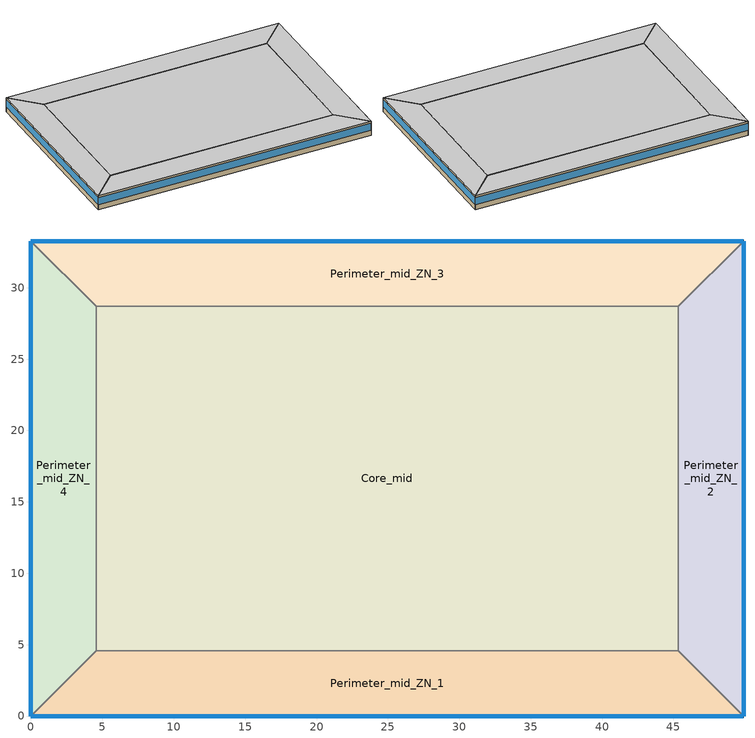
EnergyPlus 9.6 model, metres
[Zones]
Core_mid
 floor adiabatic (INT-FLOOR-TOPSIDE): 4.57,4.57 4.57,28.7 45.34,28.7 45.34,4.57 z3.96
 wall to Perimeter_mid_ZN_2 (int-walls): 45.34,4.57 45.34,28.7 z3.96:6.71
 wall to Perimeter_mid_ZN_3 (int-walls): 45.34,28.7 4.57,28.7 z3.96:6.71
 wall to Perimeter_mid_ZN_1 (int-walls): 4.57,4.57 45.34,4.57 z3.96:6.71
 wall to Perimeter_mid_ZN_4 (int-walls): 4.57,28.7 4.57,4.57 z3.96:6.71
 ceiling adiabatic (DropCeiling): 4.57,28.7 4.57,4.57 45.34,4.57 45.34,28.7 z6.71
Perimeter_mid_ZN_1
 floor adiabatic (INT-FLOOR-TOPSIDE): 0,0 4.57,4.57 45.34,4.57 49.91,0 z3.96
 wall outside (Steel Frame Non-res Ext Wall): 0,0 49.91,0 z3.96:6.71
 wall to Perimeter_mid_ZN_2 (int-walls): 49.91,0 45.34,4.57 z3.96:6.71
 wall to Perimeter_mid_ZN_4 (int-walls): 4.57,4.57 0,0 z3.96:6.71
 window (Window Non-res Fixed): 0,0 49.91,0 z4.98:6.29
 ceiling adiabatic (DropCeiling): 49.91,0 45.34,4.57 4.57,4.57 0,0 z6.71
Perimeter_mid_ZN_2
 floor adiabatic (INT-FLOOR-TOPSIDE): 49.91,0 45.34,4.57 45.34,28.7 49.91,33.27 z3.96
 wall outside (Steel Frame Non-res Ext Wall): 49.91,0 49.91,33.27 z3.96:6.71
 wall to Perimeter_mid_ZN_3 (int-walls): 49.91,33.27 45.34,28.7 z3.96:6.71
 window (Window Non-res Fixed): 49.91,0 49.91,33.27 z4.98:6.29
 ceiling adiabatic (DropCeiling): 49.91,33.27 45.34,28.7 45.34,4.57 49.91,0 z6.71
Perimeter_mid_ZN_3
 floor adiabatic (INT-FLOOR-TOPSIDE): 49.91,33.27 45.34,28.7 4.57,28.7 0,33.27 z3.96
 wall outside (Steel Frame Non-res Ext Wall): 49.91,33.27 0,33.27 z3.96:6.71
 wall to Perimeter_mid_ZN_4 (int-walls): 0,33.27 4.57,28.7 z3.96:6.71
 window (Window Non-res Fixed): 49.91,33.27 0,33.27 z4.98:6.29
 ceiling adiabatic (DropCeiling): 0,33.27 4.57,28.7 45.34,28.7 49.91,33.27 z6.71
Perimeter_mid_ZN_4
 floor adiabatic (INT-FLOOR-TOPSIDE): 0,33.27 4.57,28.7 4.57,4.57 0,0 z3.96
 wall outside (Steel Frame Non-res Ext Wall): 0,33.27 0,0 z3.96:6.71
 window (Window Non-res Fixed): 0,33.27 0,0 z4.98:6.29
 ceiling adiabatic (DropCeiling): 0,0 4.57,4.57 4.57,28.7 0,33.27 z6.71
[Building]
Ref Bldg Medium Office New2004_v1.3_5.0: North Axis {deg}=0; Terrain=City; Loads Convergence Tolerance Value {W}=0.04; Temperature Convergence Tolerance Value {deltaC}=0.2; Solar Distribution=FullInteriorAndExterior; Maximum Number of Warmup Days=25; Minimum Number of Warmup Days=6
[Site:Location]
USA IL-CHICAGO-OHARE: Latitude {deg}=41.77; Longitude {deg}=-87.75; Time Zone {hr}=-6; Elevation {m}=190
[Material] Thermal Absorptance=0.9
Name | Roughness | Thickness {m} | Conductivity {W/m-K} | Density {kg/m3} | Specific Heat {J/kg-K} | Solar Absorptance | Visible Absorptance
Steel Frame NonRes Wall Insulation | MediumRough | 0.0870565 | 0.049 | 265 | 836.8 | 0.7 | 0.7
Std Wood 6inch | MediumSmooth | 0.15 | 0.12 | 540 | 1210 | 0.7 | 0.7
Wood Siding | MediumSmooth | 0.01 | 0.11 | 544.62 | 1210 | 0.78 | 0.78
1/2IN Gypsum | Smooth | 0.0127 | 0.16 | 784.9 | 830 | 0.92 | 0.92
MAT-CC05 4 HW CONCRETE | Rough | 0.1016 | 1.311 | 2240 | 836.8 | 0.7 | 0.7
Std AC02 | MediumSmooth | 0.0127 | 0.057 | 288 | 1339 | 0.7 | 0.2
[Material:NoMass]
CP02 CARPET PAD: Roughness=VeryRough; Thermal Resistance {m2-K/W}=0.2165; Thermal Absorptance=0.9; Solar Absorptance=0.7; Visible Absorptance=0.8
[WindowMaterial:SimpleGlazingSystem]
NonRes Fixed Assembly Window: U-Factor {W/m2-K}=3.23646; Solar Heat Gain Coefficient=0.39
[Construction]
Steel Frame Non-res Ext Wall: Wood Siding, Steel Frame NonRes Wall Insulation, 1/2IN Gypsum
int-walls: 1/2IN Gypsum, 1/2IN Gypsum
INT-FLOOR-TOPSIDE: MAT-CC05 4 HW CONCRETE, CP02 CARPET PAD
Window Non-res Fixed: NonRes Fixed Assembly Window
DropCeiling: Std AC02
InteriorFurnishings: Std Wood 6inch
[Zone] Type=1; Multiplier=1; Floor Area {m2}=autocalculate; Part of Total Floor Area=Yes
Core_mid; Perimeter_mid_ZN_1; Perimeter_mid_ZN_2; Perimeter_mid_ZN_3; Perimeter_mid_ZN_4
[InternalMass] Construction=InteriorFurnishings
Name | Zone or ZoneList | Surface Area {m2}
Core_mid Internal Mass | Core_mid | 1967.07
Perimeter_mid_ZN_1 Internal Mass | Perimeter_mid_ZN_1 | 414.6763
Perimeter_mid_ZN_2 Internal Mass | Perimeter_mid_ZN_2 | 262.5244
Perimeter_mid_ZN_3 Internal Mass | Perimeter_mid_ZN_3 | 414.6763
Perimeter_mid_ZN_4 Internal Mass | Perimeter_mid_ZN_4 | 262.5072
[People] Number of People Schedule=BLDG_OCC_SCH; Fraction Radiant=0.3; Sensible Heat Fraction=AUTOCALCULATE; Activity Level Schedule=ACTIVITY_SCH; Enable ASHRAE 55 Comfort Warnings=No; Mean Radiant Temperature Calculation Type=ZoneAveraged; Work Efficiency Schedule=WORK_EFF_SCH; Clothing Insulation Calculation Method=ClothingInsulationSchedule; Clothing Insulation Schedule=CLOTHING_SCH; Air Velocity Schedule=AIR_VELO_SCH; Thermal Comfort Model 1 Type=FANGER
Name | Zone or ZoneList or Space or SpaceList | Number of People Calculation Method | Floor Area per Person {m2/person} | Number of People
Core_mid People | Core_mid | Area/Person | 30.28
Perimeter_mid_ZN_1 People | Perimeter_mid_ZN_1 | People | 0 | 0
Perimeter_mid_ZN_2 People | Perimeter_mid_ZN_2 | Area/Person | 30.28
Perimeter_mid_ZN_3 People | Perimeter_mid_ZN_3 | People | 0 | 0
Perimeter_mid_ZN_4 People | Perimeter_mid_ZN_4 | Area/Person | 30.28
[Lights] Schedule=BLDG_LIGHT_SCH; Design Level Calculation Method=Watts/Area; Watts per Zone Floor Area {W/m2}=5; Return Air Fraction=0.4; Fraction Radiant=0.4; Fraction Visible=0.2; Fraction Replaceable=1; Return Air Fraction Calculated from Plenum Temperature=No
Name | Zone or ZoneList or Space or SpaceList
Core_mid_Lights | Core_mid
Perimeter_mid_ZN_1_Lights | Perimeter_mid_ZN_1
Perimeter_mid_ZN_2_Lights | Perimeter_mid_ZN_2
Perimeter_mid_ZN_3_Lights | Perimeter_mid_ZN_3
Perimeter_mid_ZN_4_Lights | Perimeter_mid_ZN_4
[ElectricEquipment] Schedule=BLDG_EQUIP_SCH; Design Level Calculation Method=Watts/Area; Fraction Latent=0; Fraction Radiant=0.5; Fraction Lost=0
Name | Zone or ZoneList or Space or SpaceList | Watts per Zone Floor Area {W/m2}
Core_mid_PlugMisc_Equip | Core_mid | 5
Perimeter_mid_ZN_1_PlugMisc_Equip | Perimeter_mid_ZN_1 | 5
Perimeter_mid_ZN_2_PlugMisc_Equip | Perimeter_mid_ZN_2 | 5
Perimeter_mid_ZN_3_PlugMisc_Equip | Perimeter_mid_ZN_3 | 0
Perimeter_mid_ZN_4_PlugMisc_Equip | Perimeter_mid_ZN_4 | 5
[Schedule:Compact]
ACTIVITY_SCH: Through: 12/31, For: AllDays, Until: 24:00, 120
AIR_VELO_SCH: Through: 12/31, For: AllDays, Until: 24:00, 0.2
BLDG_OCC_SCH: Through: 12/31, For: SummerDesignDay, Until: 06:00, 0, Until: 22:00, 1, Until: 24:00, 0.05, For: Weekdays, Until: 06:00, 0, Until: 07:00, 0.1, Until: 08:00, 0.2, Until: 12:00, 0.95, Until: 13:00, 0.5, Until: 17:00, 0.95, Until: 18:00, 0.7, Until: 20:00, 0.4, Until: 22:00, 0.1, Until: 24:00, 0.05, For: Saturday, Until: 06:00, 0, Until: 08:00, 0.1, Until: 14:00, 0.5, Until: 17:00, 0.1, Until: 24:00, 0, For: AllOtherDays, Until: 24:00, 0
BLDG_LIGHT_SCH: Through: 12/31, For: Weekdays, Until: 05:00, 0.05, Until: 07:00, 0.1, Until: 08:00, 0.3, Until: 17:00, 0.9, Until: 18:00, 0.7, Until: 20:00, 0.5, Until: 22:00, 0.3, Until: 23:00, 0.1, Until: 24:00, 0.05, For: Saturday, Until: 06:00, 0.05, Until: 08:00, 0.1, Until: 14:00, 0.5, Until: 17:00, 0.15, Until: 24:00, 0.05, For: SummerDesignDay, Until: 24:00, 1, For: WinterDesignDay, Until: 24:00, 0, For: AllOtherDays, Until: 24:00, 0.05
BLDG_EQUIP_SCH: Through: 12/31, For: Weekdays, Until: 08:00, 0.4, Until: 12:00, 0.9, Until: 13:00, 0.8, Until: 17:00, 0.9, Until: 18:00, 0.8, Until: 20:00, 0.6, Until: 22:00, 0.5, Until: 24:00, 0.4, For: Saturday, Until: 06:00, 0.3, Until: 08:00, 0.4, Until: 14:00, 0.5, Until: 17:00, 0.35, Until: 24:00, 0.3, For: SummerDesignDay, Until: 24:00, 1, For: WinterDesignDay, Until: 24:00, 0, For: AllOtherDays, Until: 24:00, 0.3
CLOTHING_SCH: Through: 04/30, For: AllDays, Until: 24:00, 1, Through: 09/30, For: AllDays, Until: 24:00, 0.5, Through: 12/31, For: AllDays, Until: 24:00, 1
WORK_EFF_SCH: Through: 12/31, For: AllDays, Until: 24:00, 0
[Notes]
DOE Commercial Reference Building
Medium office, new construction 90.1-2004
EnergyPlus Version 5.0
ASHRAE Standards 90.1-2004 and 62-1999
Description:  Three story, 15 zone office building.
Form:         Area = 4,982 m2 (53,628 ft2); Number of Stories = 3; Shape = rectangle, Aspect ratio = 1.5
Envelope:     Envelope thermal properties vary with climate according to ASHRAE Standard 90.1-2004.
Opaque constructions: steel frame walls; built-up flat roof (insulation above deck); slab-on-grade floor
Windows: window-to-wall ratio = 33.0%, equal distribution of windows
Infiltration in perimeter zones only
= 0.4 cfm/ft2 above grade wall area at 0.3 in wc (75 Pa) adjusted to 0.016 in wc (4 Pa).
25% of full value when ventilation system on.
HVAC:         Packaged MZVAV with plenum zones, gas furnace, electric reheat
Economizer per 90.1-2004
Int. gains:   lights = 10.76 W/m2 (1.0 W/ft2) (building area method);
elec. plug loads = 10.76 W/m2 (1.0 W/ft2)
gas plug load = 0 W/m2 (0 W/ft2)
people = 268 total; 5.38/100 m2 (5.0/1000 ft2)
elevators = 2 @ 20 HP each, 91% motor efficiency
Detached Shading:               None
Daylight:                       None
Natural Ventilation:            None
Zonal Equipment:                None
Air Primary Loops:              VAV with electric reheat
Plant Loops:                    SHWSys1
System Equipment Autosize:      Yes
Purchased Cooling:              None
Purchased Heating:              None
Coils:                          Coil:Cooling:DX:TwoSpeed; Coil:Heating:Gas; Coil:Heating:Electric
Pumps:                          Yes
Boilers:                        None
Chillers:                       None
Reference citation for the Commercial Reference Buildings:
Deru, M.; Field, K.; Studer, D.; Benne, K.; Griffith, B.; Torcellini, P;
Halverson, M.; Winiarski, D.; Liu, B.; Rosenberg, M.; Huang, J.;
Yazdanian, M.; Crawley, D. (2010).
U.S. Department of Energy Commercial Reference Building Models of the National Building Stock.
Washington, DC: U.S. Department of Energy, Energy Efficiency and
Renewable Energy, Office of Building Technologies.
***GENERAL SIMULATION PARAMETERS***
Number of Zones: 18
***MISC SIMULATION PARAMETERS***
WeatherFileName=USA_IL_Chicago-OHare_TMY2.epw
